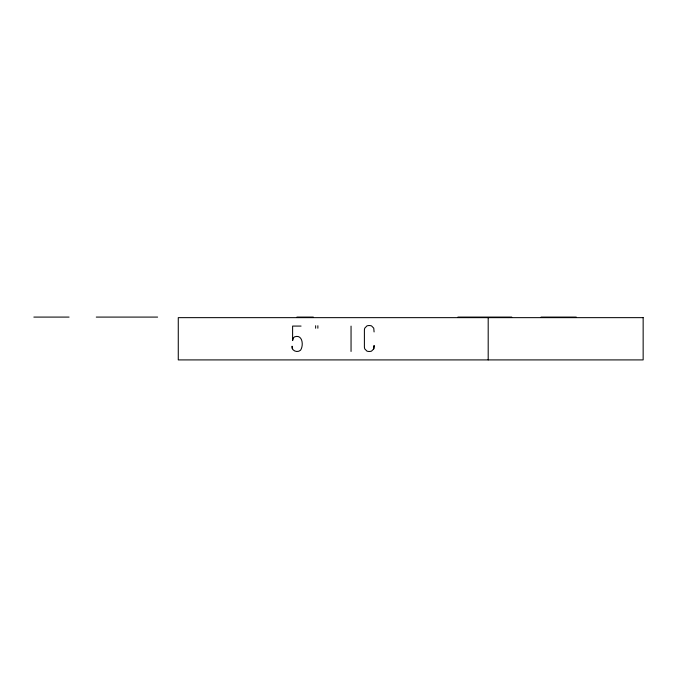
<?xml version="1.0" encoding="UTF-8"?>
<svg xmlns="http://www.w3.org/2000/svg" width="677" height="677" viewBox="0 0 677 677"><rect width="100%" height="100%" fill="white"/><g stroke="black" fill="none" stroke-linecap="round" stroke-linejoin="round"><path stroke-width="1.02" d="M373.755 348.875L374.085 345.642L373.755 348.875L371.529 351.118A7.396 7.396 0 0 1 366.951 351.118L364.734 348.875L364.395 347.225L364.395 329.86L364.734 328.184L366.951 325.899A7.396 7.396 0 0 1 371.529 325.899L373.755 328.184L374.085 331.942M33.85 317.09L69.071 317.09M96.286 317.09L157.606 317.09M296.915 317.09L313.316 317.09M457.897 317.09L511.761 317.09M541.041 317.09L576.262 317.09M301.062 326.077L292.608 326.077L292.608 340.565L293.53 337.705L294.639 336.824C302.585 333.998 303.846 345.456 300.537 350.221C297.448 353.098 291.254 350.804 292.083 346.201L292.396 348.79M488.193 317.648L488.193 359.91M351.05 326.111L351.05 351.448M317.86 325.739L317.86 328.227M315.643 325.739L315.643 328.227M643.15 317.648L178.271 317.648L178.271 359.91L643.15 359.91L643.15 317.648"/></g></svg>
